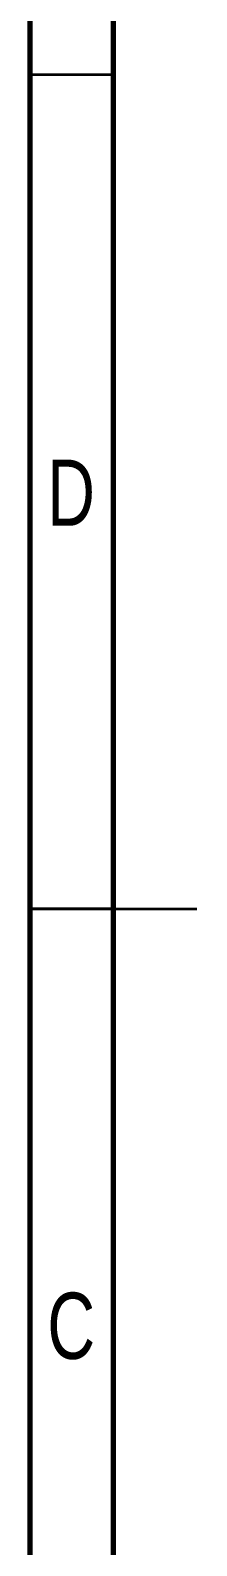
# Model space of a CAD drawing. Header units: millimetres. Extents: x 150 to 2050, y 50 to 2920.
# Drawn here: x 150 to 250, y 1103 to 2012 of the extents above; entities that cross this region are included whole.
import ezdxf

# ---------------------------------------------------------------- set-up
doc = ezdxf.new("R2010")
doc.units = ezdxf.units.MM
doc.styles.add('SLDTEXTSTYLE0', font='TXT', dxfattribs={"width": 0.75})

msp = doc.modelspace()

# ---------------------------------------------------------------- linework, layer by layer
at = {"color": 7, "linetype": 'Continuous', "lineweight": 70, "ltscale": 10}
for p, q in [((150, 50), (150, 2920)), ((200, 100), (200, 2870))]:
    msp.add_line(p, q, dxfattribs=at)
at = {"color": 7, "linetype": 'Continuous', "lineweight": 35, "ltscale": 10}
for p, q in [((200, 1985), (150, 1985)), ((150, 1485), (250, 1485)), ((200, 1485), (150, 1485))]:
    msp.add_line(p, q, dxfattribs=at)

# ---------------------------------------------------------------- texts
at = {"color": 7, "linetype": 'Continuous', "lineweight": 0, "ltscale": 10, "char_height": 39.69, "attachment_point": 2, "style": 'SLDTEXTSTYLE0'}
for s, insert in [('D', (174.53, 1754.37)), ('C', (174.59, 1255.02))]:
    msp.add_mtext(s, dxfattribs=dict(at, insert=insert))

doc.saveas('drawing.dxf')
